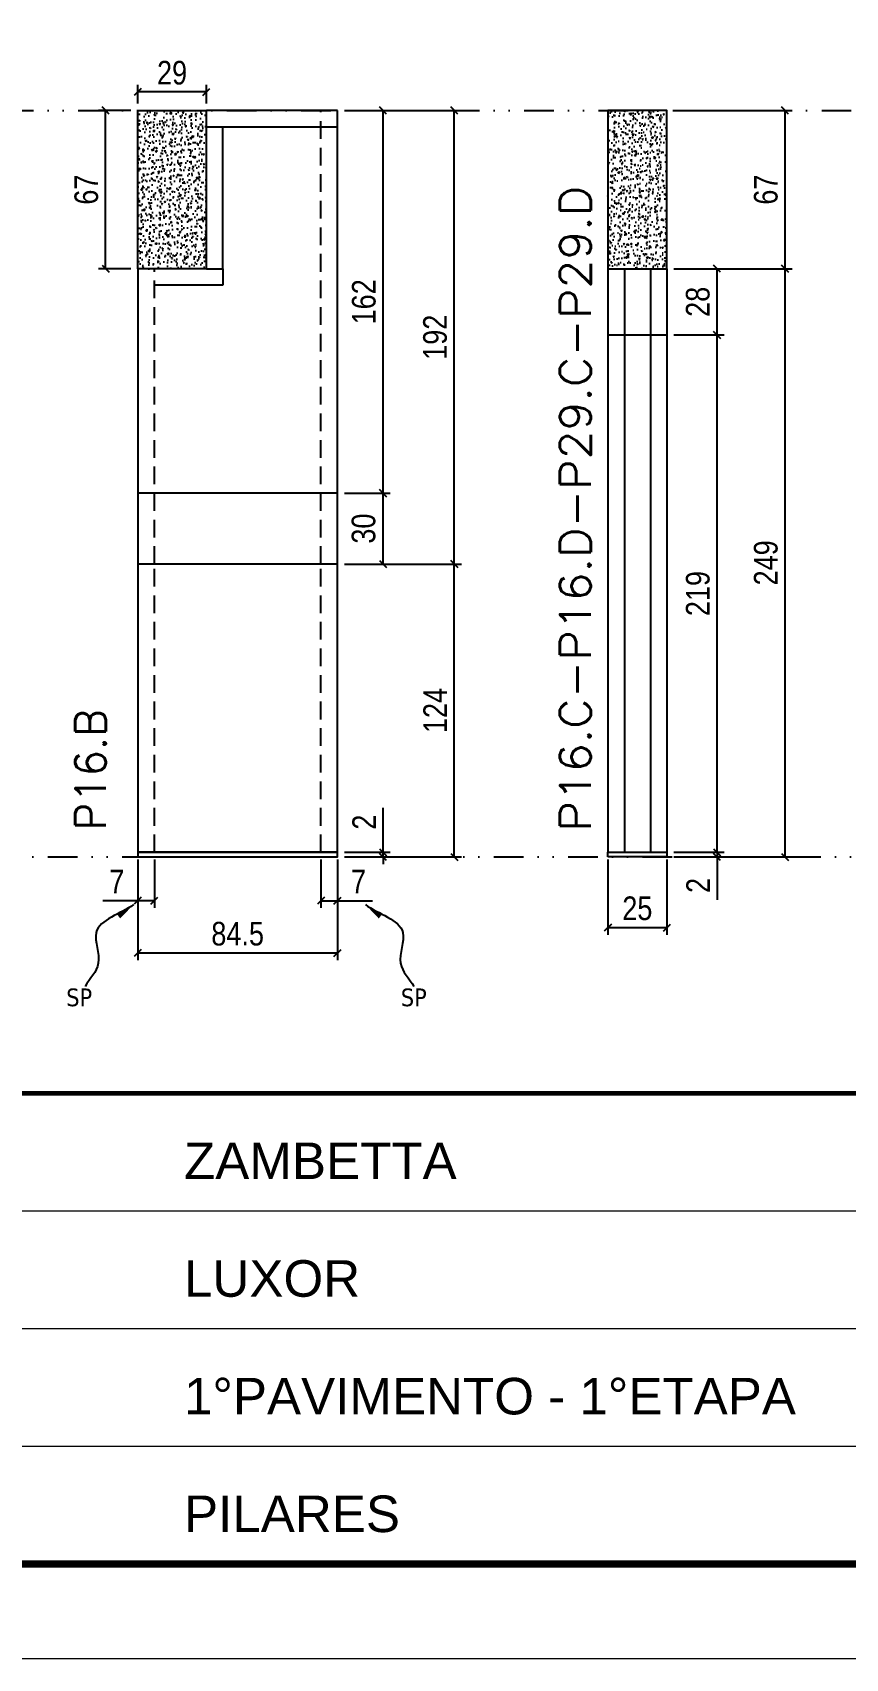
# Model space of a CAD drawing. Extents: x 14400 to 24104, y -21631 to 6985.
# Drawn here: x 16647 to 16990, y 192 to 880 of the extents above; entities that cross this region are included whole.
import ezdxf

# ---------------------------------------------------------------- set-up
doc = ezdxf.new("R2010")
doc.units = 0
for name, pattern in [('CONTINUO', [0]), ('DASHED', [0.75, 0.5, -0.25]), ('DIVIDE2', [0.625, 0.25, -0.125, 0, -0.125, 0, -0.125]), ('HIDDEN', [0.375, 0.25, -0.125])]:
    doc.linetypes.add(name, pattern=pattern)
for name, color, linetype in [('COTA', 241, 'Continuous'), ('Nível', 160, 'Continuous'), ('Painéis', 200, 'Continuous'), ('SARR_2.2x7', 40, 'Continuous'), ('texto', 7, 'Continuous')]:
    doc.layers.add(name, color=color, linetype=linetype)
for name, color, linetype, lineweight in [('Folhas', 255, 'Continuous', 9), ('SARRAFO DE PRESSAO', 251, 'DASHED', 9), ('Texto Seção', 7, 'Continuous', 15)]:
    doc.layers.add(name, color=color, linetype=linetype, lineweight=lineweight)
doc.styles.add('ARIAL', font='arial.ttf')
doc.styles.add('COTA TECNICA', font='techl___.ttf', dxfattribs={"height": 10})
doc.styles.add('COTA TECNICA-50', font='techl___.ttf', dxfattribs={"height": 10})
doc.styles.add('REGUA-120', font='ROMANS.shx', dxfattribs={"height": 15})
doc.styles.get("Standard").update_dxf_attribs({"font": 'arial.ttf'})
doc.dimstyles.new('COTA PAINEL-50', dxfattribs={"dimtxt": 10, "dimasz": 3, "dimexe": 3, "dimexo": 3, "dimgap": 3, "dimtad": 1, "dimdec": 1, "dimzin": 12, "dimdsep": 46, "dimtxsty": 'COTA TECNICA-50', "dimblk1": 'OBLIQUE', "dimblk2": 'OBLIQUE', "dimsah": 1, "dimcen": 0.9, "dimclrd": 4, "dimclre": 4, "dimclrt": 240, "dimadec": 1, "dimazin": 3, "dimtfac": 1, "dimtdec": 1, "dimtmove": 0, "dimatfit": 3, "dimfxl": 1, "dimtolj": 1, "dimtzin": 12, "dimarcsym": 0})
doc.dimstyles.new('PAINEL', dxfattribs={"dimtxt": 10, "dimasz": 3, "dimexe": 3, "dimexo": 3, "dimgap": 3, "dimtad": 1, "dimdec": 1, "dimzin": 12, "dimdsep": 46, "dimtxsty": 'COTA TECNICA', "dimblk1": 'OBLIQUE', "dimblk2": 'OBLIQUE', "dimsah": 1, "dimcen": 0.9, "dimclrd": 4, "dimclre": 4, "dimclrt": 240, "dimadec": 1, "dimazin": 3, "dimtfac": 1, "dimtdec": 1, "dimtmove": 0, "dimatfit": 3, "dimfxl": 1, "dimtolj": 1, "dimtzin": 12, "dimarcsym": 0})
doc.dimstyles.get("Standard").update_dxf_attribs({"dimtxt": 0.18, "dimasz": 0.18, "dimexe": 0.18, "dimexo": 0.0625, "dimgap": 0.09, "dimtad": 0, "dimtih": 1, "dimtoh": 1, "dimdec": 4, "dimzin": 0, "dimdsep": 46, "dimtxsty": 'Standard', "dimcen": 0.09, "dimadec": 0, "dimazin": 0, "dimtfac": 1, "dimtdec": 4, "dimtofl": 0, "dimtmove": 0, "dimatfit": 3, "dimfxl": 1, "dimtolj": 1, "dimtzin": 0, "dimarcsym": 0})

# ---------------------------------------------------------------- blocks, each defined once
blk = doc.blocks.new('9999999999')
at = {"color": 30, "linetype": 'CONTINUO'}
for p, q in [((98564.56, 34379.64), (99583.98, 34379.64)), ((98564.56, 34329.83), (99487.98, 34329.83)), ((98564.56, 34280.02), (99487.98, 34280.02))]:
    blk.add_line(p, q, dxfattribs=at)
at = {"color": 30, "linetype": 'CONTINUO', "const_width": 2}
blk.add_lwpolyline([(99583.98, 34230.21), (99583.98, 34414.45, 0.414214), (99568.98, 34429.45), (98228.98, 34429.45, 0.414214), (98213.98, 34414.45), (98213.98, 34245.21, 0.414214), (98228.98, 34230.21), (99583.98, 34230.21)], format="xyb", dxfattribs=at)
at = {"layer": 'Folhas'}
blk.add_lwpolyline([(98138.98, 34190.21), (99623.98, 34190.21), (99623.98, 35240.21), (98138.98, 35240.21)], close=True, dxfattribs=at)
at = {"layer": 'Folhas', "color": 30, "const_width": 3}
blk.add_lwpolyline([(98213.98, 34230.21), (99583.98, 34230.21), (99583.98, 35200.21), (98213.98, 35200.21)], close=True, dxfattribs=at)
at = {"color": 7, "linetype": 'Continuous', "ltscale": 5, "style": 'ARIAL'}
for s, height, p in [('ZAMBETTA', 15.483, (98837.68, 34393.13)), ('LUXOR', 15.483, (98837.68, 34343.32)), ('1°PAVIMENTO - 1°ETAPA', 15.4829, (98837.68, 34293.51)), ('PILARES', 15.483, (98837.68, 34243.7))]:
    blk.add_text(s, height=height, dxfattribs=at).set_placement(p)
blk = doc.blocks.new('_Oblique')
at = {"color": 0, "linetype": 'ByBlock', "lineweight": -2}
blk.add_line((-0.5, -0.5), (0.5, 0.5), dxfattribs=at)
blk = doc.blocks.new('*D1294')
at = {"layer": 'COTA', "color": 4, "lineweight": -2, "transparency": 16777216}
for p, q in [((16691.12, 530.13), (16691.12, 487.46)), ((16775.62, 530.13), (16775.62, 487.46)), ((16775.62, 490.46), (16691.12, 490.46))]:
    blk.add_line(p, q, dxfattribs=at)
at = {"layer": 'Defpoints', "color": 0, "transparency": 16777216}
for p in [(16691.12, 533.13), (16775.62, 533.13), (16691.12, 490.46)]:
    blk.add_point(p, dxfattribs=at)
at = {"layer": 'COTA', "color": 4, "lineweight": -2, "transparency": 16777216, "xscale": 3, "yscale": 3, "zscale": 3, "rotation": 180}
blk.add_blockref('_Oblique', (16691.12, 490.46), dxfattribs=at)
at = {"layer": 'COTA', "color": 4, "lineweight": -2, "transparency": 16777216, "xscale": 3, "yscale": 3, "zscale": 3}
blk.add_blockref('_Oblique', (16775.62, 490.46), dxfattribs=at)
at = {"layer": 'COTA', "color": 240, "transparency": 16777216, "insert": (16733.37, 498.59), "char_height": 10, "attachment_point": 5, "style": 'COTA TECNICA'}
blk.add_mtext('\\A1;84.5', dxfattribs=at)
blk = doc.blocks.new('*D1295')
at = {"layer": 'COTA', "color": 4, "lineweight": -2, "transparency": 16777216}
for p, q in [((16768.62, 530.13), (16768.62, 509.62)), ((16775.62, 528.13), (16775.62, 509.62)), ((16768.62, 512.62), (16775.62, 512.62)), ((16775.62, 512.62), (16790.35, 512.62))]:
    blk.add_line(p, q, dxfattribs=at)
at = {"layer": 'Defpoints', "color": 0, "transparency": 16777216}
for p in [(16768.62, 533.13), (16775.62, 531.13), (16775.62, 512.62)]:
    blk.add_point(p, dxfattribs=at)
at = {"layer": 'COTA', "color": 4, "lineweight": -2, "transparency": 16777216, "xscale": 3, "yscale": 3, "zscale": 3, "rotation": 180}
blk.add_blockref('_Oblique', (16768.62, 512.62), dxfattribs=at)
at = {"layer": 'COTA', "color": 4, "lineweight": -2, "transparency": 16777216, "xscale": 3, "yscale": 3, "zscale": 3}
blk.add_blockref('_Oblique', (16775.62, 512.62), dxfattribs=at)
at = {"layer": 'COTA', "color": 240, "transparency": 16777216, "insert": (16784.49, 520.7), "char_height": 10, "attachment_point": 5, "style": 'COTA TECNICA-50'}
blk.add_mtext('\\A1;7', dxfattribs=at)
blk = doc.blocks.new('*D1296')
at = {"layer": 'COTA', "color": 4, "lineweight": -2, "transparency": 16777216}
for p, q in [((16698.12, 530.13), (16698.12, 509.62)), ((16691.12, 528.13), (16691.12, 509.62)), ((16691.12, 512.62), (16676.39, 512.62)), ((16698.12, 512.62), (16691.12, 512.62))]:
    blk.add_line(p, q, dxfattribs=at)
at = {"layer": 'Defpoints', "color": 0, "transparency": 16777216}
for p in [(16691.12, 531.13), (16698.12, 533.13), (16691.12, 512.62)]:
    blk.add_point(p, dxfattribs=at)
at = {"layer": 'COTA', "color": 4, "lineweight": -2, "transparency": 16777216, "xscale": 3, "yscale": 3, "zscale": 3, "rotation": 180}
blk.add_blockref('_Oblique', (16691.12, 512.62), dxfattribs=at)
at = {"layer": 'COTA', "color": 4, "lineweight": -2, "transparency": 16777216, "xscale": 3, "yscale": 3, "zscale": 3}
blk.add_blockref('_Oblique', (16698.12, 512.62), dxfattribs=at)
at = {"layer": 'COTA', "color": 240, "transparency": 16777216, "insert": (16682.25, 520.7), "char_height": 10, "attachment_point": 5, "style": 'COTA TECNICA-50'}
blk.add_mtext('\\A1;7', dxfattribs=at)
blk = doc.blocks.new('*D1297')
at = {"layer": 'COTA', "color": 4, "linetype": 'ByBlock', "lineweight": -2, "transparency": 16777216}
for p, q in [((16778.62, 655.13), (16827.99, 655.13)), ((16824.99, 531.13), (16824.99, 655.13)), ((16778.62, 531.13), (16827.99, 531.13))]:
    blk.add_line(p, q, dxfattribs=at)
at = {"layer": 'Defpoints', "color": 0, "linetype": 'ByBlock', "transparency": 16777216}
for p in [(16775.62, 655.13), (16824.99, 655.13), (16775.62, 531.13)]:
    blk.add_point(p, dxfattribs=at)
at = {"layer": 'COTA', "color": 4, "linetype": 'ByBlock', "lineweight": -2, "transparency": 16777216, "xscale": 3, "yscale": 3, "zscale": 3}
for p, rotation in [((16824.99, 655.13), 90), ((16824.99, 531.13), 270)]:
    blk.add_blockref('_Oblique', p, dxfattribs=dict(at, rotation=rotation))
at = {"layer": 'COTA', "color": 240, "linetype": 'ByBlock', "transparency": 16777216, "insert": (16816.91, 593.13), "char_height": 10, "attachment_point": 5, "rotation": 90, "style": 'COTA TECNICA'}
blk.add_mtext('\\A1;124', dxfattribs=at)
blk = doc.blocks.new('*D1298')
at = {"layer": 'COTA', "color": 4, "lineweight": -2, "transparency": 16777216}
for p, q in [((16794.88, 533.13), (16794.88, 551.94)), ((16778.62, 533.13), (16797.88, 533.13)), ((16778.62, 531.13), (16797.88, 531.13)), ((16794.88, 531.13), (16794.88, 533.13)), ((16794.88, 531.13), (16794.88, 528.13))]:
    blk.add_line(p, q, dxfattribs=at)
at = {"layer": 'Defpoints', "color": 0, "transparency": 16777216}
for p in [(16775.62, 533.13), (16775.62, 531.13), (16794.88, 531.13)]:
    blk.add_point(p, dxfattribs=at)
at = {"layer": 'COTA', "color": 4, "lineweight": -2, "transparency": 16777216, "xscale": 3, "yscale": 3, "zscale": 3}
for p, rotation in [((16794.88, 533.13), 270), ((16794.88, 531.13), 90)]:
    blk.add_blockref('_Oblique', p, dxfattribs=dict(at, rotation=rotation))
at = {"layer": 'COTA', "color": 240, "transparency": 16777216, "insert": (16786.88, 545.88), "char_height": 10, "attachment_point": 5, "rotation": 90, "style": 'COTA TECNICA-50'}
blk.add_mtext('\\A1;2', dxfattribs=at)
blk = doc.blocks.new('*D1299')
at = {"layer": 'COTA', "color": 4, "linetype": 'ByBlock', "lineweight": -2, "transparency": 16777216}
for p, q in [((16778.62, 655.13), (16827.99, 655.13)), ((16824.99, 531.13), (16824.99, 655.13)), ((16778.62, 531.13), (16827.99, 531.13))]:
    blk.add_line(p, q, dxfattribs=at)
at = {"layer": 'Defpoints', "color": 0, "linetype": 'ByBlock', "transparency": 16777216}
for p in [(16775.62, 655.13), (16824.99, 655.13), (16775.62, 531.13)]:
    blk.add_point(p, dxfattribs=at)
at = {"layer": 'COTA', "color": 4, "linetype": 'ByBlock', "lineweight": -2, "transparency": 16777216, "xscale": 3, "yscale": 3, "zscale": 3}
for p, rotation in [((16824.99, 655.13), 90), ((16824.99, 531.13), 270)]:
    blk.add_blockref('_Oblique', p, dxfattribs=dict(at, rotation=rotation))
at = {"layer": 'COTA', "color": 240, "linetype": 'ByBlock', "transparency": 16777216, "insert": (16816.91, 593.13), "char_height": 10, "attachment_point": 5, "rotation": 90, "style": 'COTA TECNICA'}
blk.add_mtext('\\A1;124', dxfattribs=at)
blk = doc.blocks.new('*D1300')
at = {"layer": 'COTA', "color": 4, "lineweight": -2, "transparency": 16777216}
for p, q in [((16778.62, 847.13), (16827.99, 847.13)), ((16824.99, 655.13), (16824.99, 847.13)), ((16778.62, 655.13), (16827.99, 655.13))]:
    blk.add_line(p, q, dxfattribs=at)
at = {"layer": 'Defpoints', "color": 0, "transparency": 16777216}
for p in [(16775.62, 847.13), (16824.99, 847.13), (16775.62, 655.13)]:
    blk.add_point(p, dxfattribs=at)
at = {"layer": 'COTA', "color": 4, "lineweight": -2, "transparency": 16777216, "xscale": 3, "yscale": 3, "zscale": 3}
for p, rotation in [((16824.99, 847.13), 90), ((16824.99, 655.13), 270)]:
    blk.add_blockref('_Oblique', p, dxfattribs=dict(at, rotation=rotation))
at = {"layer": 'COTA', "color": 240, "transparency": 16777216, "insert": (16816.9, 751.13), "char_height": 10, "attachment_point": 5, "rotation": 90, "style": 'COTA TECNICA'}
blk.add_mtext('\\A1;192', dxfattribs=at)
blk = doc.blocks.new('*D1301')
at = {"layer": 'COTA', "color": 4, "lineweight": -2, "transparency": 16777216}
for p, q in [((16691.12, 850.13), (16691.12, 857.97)), ((16720.12, 854.97), (16691.12, 854.97)), ((16720.12, 850.13), (16720.12, 857.97))]:
    blk.add_line(p, q, dxfattribs=at)
at = {"layer": 'Defpoints', "color": 0, "transparency": 16777216}
for p in [(16691.12, 854.97), (16691.12, 847.13), (16720.12, 847.13)]:
    blk.add_point(p, dxfattribs=at)
at = {"layer": 'COTA', "color": 4, "lineweight": -2, "transparency": 16777216, "xscale": 3, "yscale": 3, "zscale": 3, "rotation": 180}
blk.add_blockref('_Oblique', (16691.12, 854.97), dxfattribs=at)
at = {"layer": 'COTA', "color": 4, "lineweight": -2, "transparency": 16777216, "xscale": 3, "yscale": 3, "zscale": 3}
blk.add_blockref('_Oblique', (16720.12, 854.97), dxfattribs=at)
at = {"layer": 'COTA', "color": 240, "transparency": 16777216, "insert": (16705.62, 863.06), "char_height": 10, "attachment_point": 5, "style": 'COTA TECNICA'}
blk.add_mtext('\\A1;29', dxfattribs=at)
blk = doc.blocks.new('*D1302')
at = {"layer": 'COTA', "color": 4, "lineweight": -2, "transparency": 16777216}
for p, q in [((16778.62, 685.13), (16797.88, 685.13)), ((16794.88, 655.13), (16794.88, 685.13)), ((16778.62, 655.13), (16797.88, 655.13))]:
    blk.add_line(p, q, dxfattribs=at)
at = {"layer": 'Defpoints', "color": 0, "transparency": 16777216}
for p in [(16775.62, 685.13), (16794.88, 685.13), (16775.62, 655.13)]:
    blk.add_point(p, dxfattribs=at)
at = {"layer": 'COTA', "color": 4, "lineweight": -2, "transparency": 16777216, "xscale": 3, "yscale": 3, "zscale": 3}
for p, rotation in [((16794.88, 685.13), 90), ((16794.88, 655.13), 270)]:
    blk.add_blockref('_Oblique', p, dxfattribs=dict(at, rotation=rotation))
at = {"layer": 'COTA', "color": 240, "transparency": 16777216, "insert": (16786.66, 670.13), "char_height": 10, "attachment_point": 5, "rotation": 90, "style": 'COTA TECNICA'}
blk.add_mtext('\\A1;30', dxfattribs=at)
blk = doc.blocks.new('*D1303')
at = {"layer": 'COTA', "color": 4, "lineweight": -2, "transparency": 16777216}
for p, q in [((16778.62, 847.13), (16797.88, 847.13)), ((16794.88, 685.13), (16794.88, 847.13)), ((16778.62, 685.13), (16797.88, 685.13))]:
    blk.add_line(p, q, dxfattribs=at)
at = {"layer": 'Defpoints', "color": 0, "transparency": 16777216}
for p in [(16775.62, 847.13), (16794.88, 847.13), (16775.62, 685.13)]:
    blk.add_point(p, dxfattribs=at)
at = {"layer": 'COTA', "color": 4, "lineweight": -2, "transparency": 16777216, "xscale": 3, "yscale": 3, "zscale": 3}
for p, rotation in [((16794.88, 847.13), 90), ((16794.88, 685.13), 270)]:
    blk.add_blockref('_Oblique', p, dxfattribs=dict(at, rotation=rotation))
at = {"layer": 'COTA', "color": 240, "transparency": 16777216, "insert": (16786.78, 766.13), "char_height": 10, "attachment_point": 5, "rotation": 90, "style": 'COTA TECNICA'}
blk.add_mtext('\\A1;162', dxfattribs=at)
blk = doc.blocks.new('*D1304')
at = {"layer": 'COTA', "color": 4, "lineweight": -2, "transparency": 16777216}
for p, q in [((16889.94, 530.13), (16889.94, 498.24)), ((16914.94, 530.13), (16914.94, 498.24)), ((16889.94, 501.24), (16914.94, 501.24))]:
    blk.add_line(p, q, dxfattribs=at)
at = {"layer": 'Defpoints', "color": 0, "transparency": 16777216}
for p in [(16889.94, 533.13), (16914.94, 533.13), (16914.94, 501.24)]:
    blk.add_point(p, dxfattribs=at)
at = {"layer": 'COTA', "color": 4, "lineweight": -2, "transparency": 16777216, "xscale": 3, "yscale": 3, "zscale": 3, "rotation": 180}
blk.add_blockref('_Oblique', (16889.94, 501.24), dxfattribs=at)
at = {"layer": 'COTA', "color": 4, "lineweight": -2, "transparency": 16777216, "xscale": 3, "yscale": 3, "zscale": 3}
blk.add_blockref('_Oblique', (16914.94, 501.24), dxfattribs=at)
at = {"layer": 'COTA', "color": 240, "transparency": 16777216, "insert": (16902.44, 509.35), "char_height": 10, "attachment_point": 5, "style": 'COTA TECNICA'}
blk.add_mtext('\\A1;25', dxfattribs=at)
blk = doc.blocks.new('*D1305')
at = {"layer": 'COTA', "color": 4, "lineweight": -2, "transparency": 16777216}
for p, q in [((16917.94, 533.13), (16939.14, 533.13)), ((16917.94, 531.13), (16939.14, 531.13)), ((16936.14, 533.13), (16936.14, 536.13)), ((16936.14, 533.13), (16936.14, 531.13)), ((16936.14, 531.13), (16936.14, 513.02))]:
    blk.add_line(p, q, dxfattribs=at)
at = {"layer": 'Defpoints', "color": 0, "transparency": 16777216}
for p in [(16914.94, 533.13), (16914.94, 531.13), (16936.14, 533.13)]:
    blk.add_point(p, dxfattribs=at)
at = {"layer": 'COTA', "color": 4, "lineweight": -2, "transparency": 16777216, "xscale": 3, "yscale": 3, "zscale": 3}
for p, rotation in [((16936.14, 533.13), 270), ((16936.14, 531.13), 90)]:
    blk.add_blockref('_Oblique', p, dxfattribs=dict(at, rotation=rotation))
at = {"layer": 'COTA', "color": 240, "transparency": 16777216, "insert": (16928.14, 519.08), "char_height": 10, "attachment_point": 5, "rotation": 90, "style": 'COTA TECNICA-50'}
blk.add_mtext('\\A1;2', dxfattribs=at)
blk = doc.blocks.new('*D1306')
at = {"layer": 'COTA', "color": 4, "lineweight": -2, "transparency": 16777216}
for p, q in [((16917.94, 780.13), (16967.93, 780.13)), ((16964.93, 531.13), (16964.93, 780.13)), ((16917.94, 531.13), (16967.93, 531.13))]:
    blk.add_line(p, q, dxfattribs=at)
at = {"layer": 'Defpoints', "color": 0, "transparency": 16777216}
for p in [(16914.94, 780.13), (16964.93, 780.13), (16914.94, 531.13)]:
    blk.add_point(p, dxfattribs=at)
at = {"layer": 'COTA', "color": 4, "lineweight": -2, "transparency": 16777216, "xscale": 3, "yscale": 3, "zscale": 3}
for p, rotation in [((16964.93, 780.13), 90), ((16964.93, 531.13), 270)]:
    blk.add_blockref('_Oblique', p, dxfattribs=dict(at, rotation=rotation))
at = {"layer": 'COTA', "color": 240, "transparency": 16777216, "insert": (16956.83, 655.63), "char_height": 10, "attachment_point": 5, "rotation": 90, "style": 'COTA TECNICA-50'}
blk.add_mtext('\\A1;249', dxfattribs=at)
blk = doc.blocks.new('*D1307')
at = {"layer": 'COTA', "color": 4, "lineweight": -2, "transparency": 16777216}
for p, q in [((16917.94, 847.13), (16967.93, 847.13)), ((16964.93, 780.13), (16964.93, 847.13)), ((16917.94, 780.13), (16967.93, 780.13))]:
    blk.add_line(p, q, dxfattribs=at)
at = {"layer": 'Defpoints', "color": 0, "transparency": 16777216}
for p in [(16914.94, 847.13), (16964.93, 847.13), (16914.94, 780.13)]:
    blk.add_point(p, dxfattribs=at)
at = {"layer": 'COTA', "color": 4, "lineweight": -2, "transparency": 16777216, "xscale": 3, "yscale": 3, "zscale": 3}
for p, rotation in [((16964.93, 847.13), 90), ((16964.93, 780.13), 270)]:
    blk.add_blockref('_Oblique', p, dxfattribs=dict(at, rotation=rotation))
at = {"layer": 'COTA', "color": 240, "transparency": 16777216, "insert": (16956.83, 813.63), "char_height": 10, "attachment_point": 5, "rotation": 90, "style": 'COTA TECNICA'}
blk.add_mtext('\\A1;67', dxfattribs=at)
blk = doc.blocks.new('*D1308')
at = {"layer": 'COTA', "color": 4, "lineweight": -2, "transparency": 16777216}
for p, q in [((16917.94, 752.13), (16939.14, 752.13)), ((16936.14, 533.13), (16936.14, 752.13)), ((16917.94, 533.13), (16939.14, 533.13))]:
    blk.add_line(p, q, dxfattribs=at)
at = {"layer": 'Defpoints', "color": 0, "transparency": 16777216}
for p in [(16914.94, 752.13), (16936.14, 752.13), (16914.94, 533.13)]:
    blk.add_point(p, dxfattribs=at)
at = {"layer": 'COTA', "color": 4, "lineweight": -2, "transparency": 16777216, "xscale": 3, "yscale": 3, "zscale": 3}
for p, rotation in [((16936.14, 752.13), 90), ((16936.14, 533.13), 270)]:
    blk.add_blockref('_Oblique', p, dxfattribs=dict(at, rotation=rotation))
at = {"layer": 'COTA', "color": 240, "transparency": 16777216, "insert": (16928.05, 642.63), "char_height": 10, "attachment_point": 5, "rotation": 90, "style": 'COTA TECNICA'}
blk.add_mtext('\\A1;219', dxfattribs=at)
blk = doc.blocks.new('*D1309')
at = {"layer": 'COTA', "color": 4, "lineweight": -2, "transparency": 16777216}
for p, q in [((16917.94, 780.13), (16939.14, 780.13)), ((16936.14, 752.13), (16936.14, 780.13)), ((16917.94, 752.13), (16939.14, 752.13))]:
    blk.add_line(p, q, dxfattribs=at)
at = {"layer": 'Defpoints', "color": 0, "transparency": 16777216}
for p in [(16914.94, 780.13), (16936.14, 780.13), (16914.94, 752.13)]:
    blk.add_point(p, dxfattribs=at)
at = {"layer": 'COTA', "color": 4, "lineweight": -2, "transparency": 16777216, "xscale": 3, "yscale": 3, "zscale": 3}
for p, rotation in [((16936.14, 780.13), 90), ((16936.14, 752.13), 270)]:
    blk.add_blockref('_Oblique', p, dxfattribs=dict(at, rotation=rotation))
at = {"layer": 'COTA', "color": 240, "transparency": 16777216, "insert": (16928.04, 766.13), "char_height": 10, "attachment_point": 5, "rotation": 90, "style": 'COTA TECNICA'}
blk.add_mtext('\\A1;28', dxfattribs=at)
blk = doc.blocks.new('*D1317')
at = {"layer": 'COTA', "color": 4, "lineweight": -2, "transparency": 16777216}
for p, q in [((16688.12, 847.13), (16674.49, 847.13)), ((16677.49, 780.13), (16677.49, 847.13)), ((16688.12, 780.13), (16674.49, 780.13))]:
    blk.add_line(p, q, dxfattribs=at)
at = {"layer": 'Defpoints', "color": 0, "transparency": 16777216}
for p in [(16677.49, 847.13), (16691.12, 847.13), (16691.12, 780.13)]:
    blk.add_point(p, dxfattribs=at)
at = {"layer": 'COTA', "color": 4, "lineweight": -2, "transparency": 16777216, "xscale": 3, "yscale": 3, "zscale": 3}
for p, rotation in [((16677.49, 847.13), 90), ((16677.49, 780.13), 270)]:
    blk.add_blockref('_Oblique', p, dxfattribs=dict(at, rotation=rotation))
at = {"layer": 'COTA', "color": 240, "transparency": 16777216, "insert": (16669.39, 813.63), "char_height": 10, "attachment_point": 5, "rotation": 90, "style": 'COTA TECNICA'}
blk.add_mtext('\\A1;67', dxfattribs=at)

msp = doc.modelspace()

# ---------------------------------------------------------------- hatches: boundary and pattern name
at = {"layer": 'COTA'}
h = msp.add_hatch(dxfattribs=at)
h.set_pattern_fill('AR-CONC', color=256, scale=0.03)
h.set_pattern_definition([(50, (-174.5873, 0), (5.4655401, -0.4781726), [0.5715, -6.2865]), (355, (-174.5873, 0), (-1.0573026, 5.7317054), [0.4572, -5.0292175]), (100.451445, (-174.132, -0.04), (4.4082374, 5.2535326), [0.4857003, -5.3427073]), (46.1842, (-174.587, 1.524), (8.1323712, -1.2612698), [0.85725, -9.42975]), (96.63556, (-173.91, 1.419), (7.122124, 7.4227837), [0.7285507, -8.0140682]), (351.18415, (-174.587, 1.524), (7.122124, 7.4227837), [0.685799, -7.543792]), (21, (-173.8253, 1.143), (4.5484317, -3.067956), [0.5715, -6.2865]), (326, (-173.8253, 1.143), (1.8540609, 5.525639), [0.4572, -5.0292]), (71.451445, (-173.4463, 0.8873), (6.4024926, 2.457683), [0.4857003, -5.3426981]), (37.5, (-174.5873, 0), (0.0926581, 2.53665117), [0, -4.96824, 0, -5.1054, 0, -5.04825]), (7.5, (-174.5873, 0), (2.00458988, 3.00541724), [0, -2.91084, 0, -4.85394, 0, -1.92405]), (327.5, (-176.2866, 0), (4.06771786, -0.17186232), [0, -1.905, 0, -5.9436, 0, -7.8867]), (317.5, (-177.0486, 0), (4.44387544, 0.7627947), [0, -2.4765, 0, -3.94716, 0, -5.6007])])
h.paths.add_polyline_path([(16720.12, 847.13), (16691.12, 847.13), (16691.12, 780.13), (16720.12, 780.13)])
h = msp.add_hatch(dxfattribs=at)
h.set_pattern_fill('AR-CONC', color=256, scale=0.03)
h.set_pattern_definition([(50, (-1847.1085, -3445.7253), (5.4655401, -0.4781726), [0.5715, -6.2865]), (355, (-1847.1085, -3445.7253), (-1.0573026, 5.7317054), [0.4572, -5.0292175]), (100.451445, (-1846.653, -3445.765), (4.4082374, 5.2535326), [0.4857003, -5.3427073]), (46.1842, (-1847.1085, -3444.201), (8.1323712, -1.2612698), [0.85725, -9.42975]), (96.635558, (-1846.431, -3444.3064), (7.122124, 7.4227837), [0.7285507, -8.0140682]), (351.18415, (-1847.1085, -3444.201), (7.122124, 7.4227837), [0.685799, -7.543792]), (21, (-1846.3465, -3444.5823), (4.5484317, -3.0679559), [0.5715, -6.2865]), (326, (-1846.3465, -3444.5823), (1.8540609, 5.525639), [0.4572, -5.0292]), (71.451445, (-1845.9675, -3444.838), (6.4024926, 2.457683), [0.4857003, -5.3426981]), (37.5, (-1847.1085, -3445.7253), (0.0926581, 2.53665117), [0, -4.96824, 0, -5.1054, 0, -5.04825]), (7.5, (-1847.1085, -3445.7253), (2.00458988, 3.00541724), [0, -2.91084, 0, -4.85394, 0, -1.92405]), (327.5, (-1848.8078, -3445.7253), (4.06771786, -0.17186232), [0, -1.905, 0, -5.9436, 0, -7.8867]), (317.5, (-1849.5698, -3445.7253), (4.44387544, 0.7627947), [0, -2.4765, 0, -3.94716, 0, -5.6007])])
h.paths.add_polyline_path([(16914.94, 847.13), (16889.94, 847.13), (16889.94, 780.13), (16914.94, 780.13)])

# ---------------------------------------------------------------- linework, layer by layer
for p, q in [((16691.12, 780.13), (16691.12, 847.13)), ((16691.12, 847.13), (16720.12, 847.13)), ((16720.12, 780.13), (16727.12, 780.13)), ((16727.12, 780.13), (16727.12, 773.13))]:
    msp.add_line(p, q, dxfattribs=at)
msp.add_lwpolyline([(16889.94, 780.13), (16914.94, 780.13), (16914.94, 847.13), (16889.94, 847.13)], close=True, dxfattribs=at)
at = {"layer": 'Nível', "color": 4, "linetype": 'DIVIDE2', "ltscale": 50}
for p, q in [((16414.31, 847.13), (17456.97, 847.13)), ((16086.97, 531.13), (17456.97, 531.13))]:
    msp.add_line(p, q, dxfattribs=at)
at = {"layer": 'Painéis'}
for p, q in [((16720.12, 780.13), (16720.12, 847.13)), ((16775.62, 847.13), (16720.12, 847.13)), ((16775.62, 533.13), (16775.62, 847.13)), ((16691.12, 780.13), (16691.12, 533.13)), ((16720.12, 780.13), (16691.12, 780.13)), ((16889.94, 780.13), (16889.94, 533.13)), ((16889.94, 780.13), (16914.94, 780.13)), ((16914.94, 780.13), (16914.94, 533.13)), ((16889.94, 752.13), (16914.94, 752.13)), ((16775.62, 685.13), (16691.12, 685.13)), ((16775.62, 655.13), (16691.12, 655.13)), ((16691.12, 533.13), (16775.62, 533.13)), ((16889.94, 533.13), (16914.94, 533.13)), ((16889.94, 531.13), (16889.94, 533.13)), ((16914.94, 531.13), (16889.94, 531.13)), ((16914.94, 533.13), (16914.94, 531.13))]:
    msp.add_line(p, q, dxfattribs=at)
msp.add_lwpolyline([(16775.62, 533.13), (16691.12, 533.13), (16691.12, 531.13), (16775.62, 531.13)], close=True, dxfattribs=at)
at = {"layer": 'SARR_2.2x7', "linetype": 'HIDDEN', "ltscale": 30}
for p, q in [((16768.62, 655.13), (16768.62, 847.13)), ((16698.12, 655.13), (16698.12, 780.13)), ((16698.12, 533.13), (16698.12, 655.13)), ((16768.62, 533.13), (16768.62, 655.13))]:
    msp.add_line(p, q, dxfattribs=at)
at = {"layer": 'SARR_2.2x7'}
for p, q in [((16775.62, 840.13), (16720.12, 840.13)), ((16727.12, 780.13), (16727.12, 840.13)), ((16896.94, 780.13), (16896.94, 533.13)), ((16907.94, 780.13), (16907.94, 533.13)), ((16727.12, 773.13), (16698.12, 773.13))]:
    msp.add_line(p, q, dxfattribs=at)

# ---------------------------------------------------------------- block references
at = {"layer": 'SARRAFO DE PRESSAO', "color": 6, "linetype": 'ByBlock'}
msp.add_blockref('9999999999', (-82127.01, -33998.35), dxfattribs=at)

# ---------------------------------------------------------------- texts
at = {"layer": 'texto', "color": 0, "char_height": 7.5, "attachment_point": 5}
for insert in [(16666.34, 471.64), (16807.87, 471.64)]:
    msp.add_mtext('{\\fTahoma|b0|i0|c0|p34;\\C4;SP}', dxfattribs=dict(at, insert=insert))
at = {"layer": 'Texto Seção', "style": 'REGUA-120', "width": 1.1}
msp.add_text('P16.C-P16.D-P29.C-P29.D', height=13, rotation=90, dxfattribs=at).set_placement((16882.7, 541.9))
at = {"layer": 'Texto Seção', "insert": (16677.65, 542.39), "char_height": 13, "width": 285.3299, "attachment_point": 7, "rotation": 90, "style": 'REGUA-120'}
msp.add_mtext('P16.B', dxfattribs=at)

# ---------------------------------------------------------------- dimensions: what is measured, and where the dimension line sits
at = {"layer": 'COTA'}
for base, p1, p2, dimstyle, picture, middle in [((16691.12, 854.97), (16720.12, 847.13), (16691.12, 847.13), 'PAINEL', '*D1301', (16705.62, 863.06)), ((16775.62, 512.62), (16768.62, 533.13), (16775.62, 531.13), 'COTA PAINEL-50', '*D1295', (16784.49, 520.7))]:
    dim = msp.add_linear_dim(base=base, p1=p1, p2=p2, dimstyle=dimstyle, dxfattribs=at)
    dim.commit()
    dim.dimension.update_dxf_attribs({"geometry": picture, "text_midpoint": middle})
for base, p1, p2, angle, dimstyle, picture, middle in [((16677.49, 847.13), (16691.12, 780.13), (16691.12, 847.13), 90, 'PAINEL', '*D1317', (16669.39, 813.63)), ((16824.99, 847.13), (16775.62, 655.13), (16775.62, 847.13), 90, 'PAINEL', '*D1300', (16816.9, 751.13)), ((16964.93, 847.13), (16914.94, 780.13), (16914.94, 847.13), 90, 'PAINEL', '*D1307', (16956.83, 813.63)), ((16964.93, 780.13), (16914.94, 531.13), (16914.94, 780.13), 90, 'COTA PAINEL-50', '*D1306', (16956.83, 655.63)), ((16936.14, 780.13), (16914.94, 752.13), (16914.94, 780.13), 90, 'PAINEL', '*D1309', (16928.04, 766.13)), ((16936.14, 752.13), (16914.94, 533.13), (16914.94, 752.13), 90, 'PAINEL', '*D1308', (16928.05, 642.63)), ((16794.88, 685.13), (16775.62, 655.13), (16775.62, 685.13), 90, 'PAINEL', '*D1302', (16786.66, 670.13)), ((16691.12, 512.62), (16698.12, 533.13), (16691.12, 531.13), 180, 'COTA PAINEL-50', '*D1296', (16682.25, 520.7))]:
    dim = msp.add_linear_dim(base=base, p1=p1, p2=p2, angle=angle, dimstyle=dimstyle, dxfattribs=at)
    dim.commit()
    dim.dimension.update_dxf_attribs({"geometry": picture, "text_midpoint": middle})
for base, p1, p2, angle, override, picture, middle in [((16794.88, 847.13), (16775.62, 685.13), (16775.62, 847.13), 90, {"dimtmove": 1}, '*D1303', (16786.78, 766.13)), ((16691.12, 490.46), (16775.62, 533.13), (16691.12, 533.13), 180, {"dimarcsym": 2}, '*D1294', (16733.37, 498.59))]:
    dim = msp.add_linear_dim(base=base, p1=p1, p2=p2, angle=angle, dimstyle='PAINEL', override=override, dxfattribs=at)
    dim.commit()
    dim.dimension.update_dxf_attribs({"geometry": picture, "text_midpoint": middle})
at = {"layer": 'COTA', "linetype": 'ByBlock'}
for picture in ['*D1297', '*D1299']:
    dim = msp.add_aligned_dim(p1=(16775.62, 531.13), p2=(16775.62, 655.13), distance=-49.37, dimstyle='PAINEL', dxfattribs=at)
    dim.commit()
    dim.dimension.update_dxf_attribs({"geometry": picture, "text_midpoint": (16816.91, 593.13)})
at = {"layer": 'COTA'}
for base, p1, p2, picture, middle in [((16794.88, 531.13), (16775.62, 533.13), (16775.62, 531.13), '*D1298', (16794.88, 545.88)), ((16936.14, 533.13), (16914.94, 531.13), (16914.94, 533.13), '*D1305', (16936.14, 519.08))]:
    dim = msp.add_linear_dim(base=base, p1=p1, p2=p2, angle=90, dimstyle='COTA PAINEL-50', dxfattribs=at)
    dim.commit()
    dim.dimension.update_dxf_attribs({"geometry": picture, "text_midpoint": middle, "dimtype": 160})
dim = msp.add_linear_dim(base=(16914.94, 501.24), p1=(16889.94, 533.13), p2=(16914.94, 533.13), dimstyle='PAINEL', override={"dimarcsym": 2}, dxfattribs=at)
dim.commit()
dim.dimension.update_dxf_attribs({"geometry": '*D1304', "text_midpoint": (16902.44, 509.35)})

# ---------------------------------------------------------------- leaders
at = {"layer": 'COTA', "path_type": 1}
for points in [[(16689.29, 510.95), (16673.51, 499.12), (16674.43, 486.11), (16668.88, 476.33)], [(16787.45, 510.95), (16803.23, 499.12), (16802.31, 486.11), (16807.86, 476.33)]]:
    msp.add_leader(points, dimstyle='Standard', override={"dimasz": 8}, dxfattribs=at)

doc.saveas('drawing.dxf')
